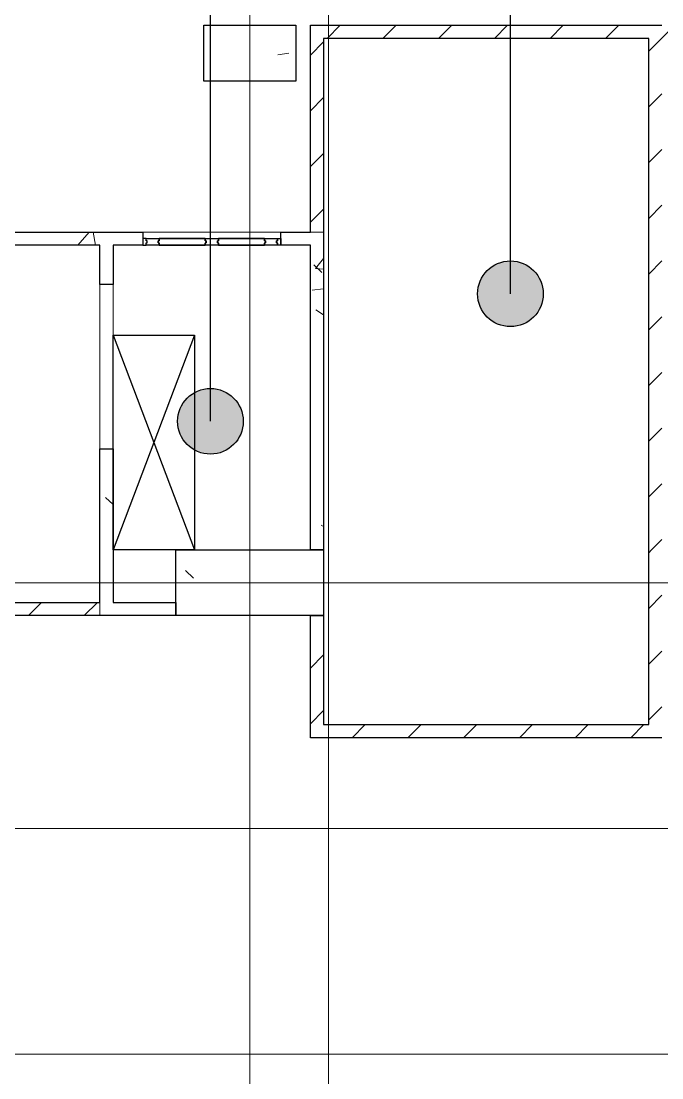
# Model space of a CAD drawing. Header units: millimetres. Extents: x -962357 to -591296, y -195428 to 59420.
# Drawn here: x -873560 to -863805, y -3959 to 12133 of the extents above; entities that cross this region are included whole.
import ezdxf

# ---------------------------------------------------------------- set-up
doc = ezdxf.new("R2010")
doc.units = ezdxf.units.MM
doc.linetypes.add('DPA_Grid _ Level 100', pattern=[10, 5.5, -1.6, 1.3, -1.6])
for name, color, linetype, lineweight in [('_ _ A-DETL-OPENING', 1, 'Continuous', 25), ('A-COLS', 5, 'Continuous', 25), ('A-COLS-E', 1, 'Continuous', 9), ('A-DOOR', 3, 'Continuous', 25), ('A-DOOR-E', 2, 'Continuous', 25), ('A-DOOR-FRAM', 3, 'Continuous', 25), ('A-FLOR-E', 2, 'Continuous', 9), ('A-GENM', 1, 'Continuous', 9), ('A-ROOM-IDEN', 3, 'Continuous', 25), ('A-WALL', 5, 'Continuous', 9), ('A-WALL-PATT', 1, 'Continuous', 9), ('S-GRID', 251, 'Continuous', 9), ('WALL-E', 2, 'Continuous', 9)]:
    doc.layers.add(name, color=color, linetype=linetype, lineweight=lineweight)
pattern_1 = [(50, (2.4, 1), (3643.682, -318.781), [381, -4191]), (355, (2.4, 1), (-704.856, 3821.136), [304.8, -3352.8]), (100.451, (306, -25.6), (2938.852, 3502.332), [323.8, -3561.801]), (46.184, (2.4, 1017), (5421.581, -840.856), [571.5, -6286.5]), (96.636, (454, 947), (4748.05, 4948.55), [485.7, -5342.702]), (351.184, (2.4, 1017), (4748.1, 4948.506), [457.2, -5029.2]), (21, (510.4, 763), (3032.288, -2045.304), [381, -4191]), (326, (510.4, 763), (1236.042, 3683.762), [304.8, -3352.8]), (71.451, (763, 592.5), (4268.343, 1638.425), [323.8, -3561.801]), (37.5, (2.4, 1), (61.772, 1691.1008), [167.64, -3144.52, 167.64, -3235.96, -3365.5]), (37.5, (2.4, 1), (61.772, 1691.1008), [-6715.76, 167.64, -3197.86]), (7.5, (2.4, 1), (1336.3933, 2003.6115), [167.64, -1772.92, 167.64, -3068.32, -1282.7]), (7.5, (2.4, 1), (1336.3933, 2003.6115), [-5176.52, 167.64, -1115.06]), (327.5, (-1130.5, 1), (2711.8178, -114.5786), [167.64, -1102.36, 167.64, -3794.76, -5257.8]), (327.5, (-1130.5, 1), (2711.8178, -114.5786), [-5232.4, 167.64, -5090.16]), (317.5, (-1638.5, 1), (2962.5856, 508.5334), [167.64, -1483.36, 167.64, -2463.8, -3733.8]), (317.5, (-1638.5, 1), (2962.5856, 508.5334), [-4282.44, 167.64, -3566.16])]
pattern_2 = [(45, (2.4, 1), (-424.26407, 424.26407), [])]

# ---------------------------------------------------------------- blocks, each defined once
blk = doc.blocks.new('DPA_AC-BW - A30_2100 x 2500 mm-6615852-4180-01 LOWER PLATFORM LEVEL - REFLECTED CEILING PLAN')
at = {"layer": 'A-DOOR', "lineweight": 9}
for p, q in [((-1000, 100), (-1000, 65)), ((-800, 100), (-1000, 100)), ((-1000, 65), (-985, 65)), ((-1000, 35), (-1000, 0)), ((-985, 35), (-1000, 35)), ((-985, 65), (-985, 35)), ((-815, 65), (-800, 65)), ((-815, 35), (-815, 65)), ((-815, 65), (-815, 35)), ((-800, 65), (-815, 65)), ((-800, 35), (-815, 35)), ((-815, 35), (-800, 35)), ((-800, 65), (-800, 100)), ((-800, 100), (-800, 70)), ((-100, 100), (-800, 100)), ((-800, 0), (-800, 35)), ((-800, 35), (-800, 0)), ((-100, 100), (-100, 70)), ((100, 100), (-100, 100)), ((-100, 70), (-100, 100)), ((-100, 65), (-85, 65)), ((-85, 65), (-100, 65)), ((-100, 35), (-100, 0)), ((-85, 35), (-100, 35)), ((-100, 0), (-100, 35)), ((-100, 35), (-85, 35)), ((-85, 65), (-85, 35)), ((-85, 35), (-85, 65)), ((85, 65), (100, 65)), ((85, 35), (85, 65)), ((85, 65), (85, 35)), ((100, 65), (85, 65)), ((100, 35), (85, 35)), ((85, 35), (100, 35)), ((100, 70), (100, 100)), ((100, 100), (100, 70)), ((800, 100), (100, 100)), ((100, 0), (100, 35)), ((100, 35), (100, 0)), ((800, 100), (800, 70)), ((1000, 100), (800, 100)), ((800, 70), (800, 100)), ((800, 65), (815, 65)), ((815, 65), (800, 65)), ((800, 35), (800, 0)), ((815, 35), (800, 35)), ((800, 35), (815, 35)), ((800, 0), (800, 35)), ((815, 65), (815, 35)), ((815, 35), (815, 65)), ((985, 65), (1000, 65)), ((985, 35), (985, 65)), ((1000, 35), (985, 35)), ((1000, 65), (1000, 100)), ((1000, 0), (1000, 35)), ((-1000, 0), (-800, 0)), ((-800, 0), (-100, 0)), ((-100, 0), (100, 0)), ((100, 0), (800, 0)), ((800, 0), (1000, 0))]:
    blk.add_line(p, q, dxfattribs=at)
at = {"layer": 'A-DOOR-E'}
for p, q in [((-1000, 100), (-800, 100)), ((-1000, 70), (-1000, 100)), ((-985, 65), (-1000, 65)), ((-1000, 35), (-985, 35)), ((-1000, 0), (-1000, 35)), ((-985, 35), (-985, 65)), ((-815, 65), (-815, 35)), ((-800, 65), (-815, 65)), ((-815, 35), (-815, 65)), ((-815, 65), (-800, 65)), ((-815, 65), (-800, 65)), ((-815, 35), (-815, 65)), ((-815, 35), (-815, 65)), ((-815, 65), (-800, 65)), ((-800, 65), (-815, 65)), ((-815, 65), (-815, 35)), ((-815, 35), (-815, 65)), ((-815, 65), (-800, 65)), ((-800, 65), (-815, 65)), ((-815, 65), (-815, 35)), ((-815, 65), (-800, 65)), ((-815, 35), (-815, 65)), ((-815, 35), (-800, 35)), ((-800, 35), (-815, 35)), ((-800, 35), (-815, 35)), ((-800, 35), (-815, 35)), ((-815, 35), (-800, 35)), ((-800, 35), (-815, 35)), ((-815, 35), (-800, 35)), ((-800, 35), (-815, 35)), ((-800, 100), (-800, 70)), ((-800, 70), (-800, 100)), ((-800, 100), (-100, 100)), ((-800, 100), (-100, 100)), ((-800, 70), (-800, 100)), ((-800, 65), (-800, 100)), ((-800, 100), (-100, 100)), ((-100, 100), (-800, 100)), ((-800, 100), (-800, 70)), ((-800, 70), (-800, 100)), ((-800, 100), (-100, 100)), ((-100, 100), (-800, 100)), ((-800, 100), (-800, 70)), ((-800, 100), (-100, 100)), ((-800, 70), (-800, 100)), ((-800, 35), (-800, 0)), ((-800, 0), (-800, 35)), ((-800, 0), (-800, 35)), ((-800, 0), (-800, 35)), ((-800, 35), (-800, 0)), ((-800, 0), (-800, 35)), ((-800, 35), (-800, 0)), ((-800, 0), (-800, 35)), ((-100, 100), (100, 100)), ((-100, 70), (-100, 100)), ((-100, 100), (-100, 70)), ((-100, 100), (-100, 70)), ((-100, 100), (-100, 65)), ((-100, 70), (-100, 100)), ((-100, 100), (-100, 70)), ((-100, 70), (-100, 100)), ((-100, 100), (-100, 70)), ((-85, 65), (-100, 65)), ((-100, 65), (-85, 65)), ((-100, 65), (-85, 65)), ((-100, 65), (-85, 65)), ((-85, 65), (-100, 65)), ((-100, 65), (-85, 65)), ((-85, 65), (-100, 65)), ((-100, 65), (-85, 65)), ((-100, 35), (-85, 35)), ((-100, 0), (-100, 35)), ((-100, 35), (-100, 0)), ((-85, 35), (-100, 35)), ((-85, 35), (-100, 35)), ((-100, 35), (-100, 0)), ((-100, 35), (-100, 0)), ((-85, 35), (-100, 35)), ((-100, 35), (-85, 35)), ((-100, 0), (-100, 35)), ((-100, 35), (-100, 0)), ((-85, 35), (-100, 35)), ((-100, 35), (-85, 35)), ((-100, 0), (-100, 35)), ((-85, 35), (-100, 35)), ((-100, 35), (-100, 0)), ((-85, 35), (-85, 65)), ((-85, 65), (-85, 35)), ((-85, 65), (-85, 35)), ((-85, 65), (-85, 35)), ((-85, 35), (-85, 65)), ((-85, 65), (-85, 35)), ((-85, 35), (-85, 65)), ((-85, 65), (-85, 35)), ((85, 65), (85, 35)), ((100, 65), (85, 65)), ((85, 35), (85, 65)), ((85, 65), (100, 65)), ((85, 65), (100, 65)), ((85, 35), (85, 65)), ((85, 35), (85, 65)), ((85, 65), (100, 65)), ((100, 65), (85, 65)), ((85, 65), (85, 35)), ((85, 35), (85, 65)), ((85, 65), (100, 65)), ((100, 65), (85, 65)), ((85, 65), (85, 35)), ((85, 65), (100, 65)), ((85, 35), (85, 65)), ((85, 35), (100, 35)), ((100, 35), (85, 35)), ((100, 35), (85, 35)), ((100, 35), (85, 35)), ((85, 35), (100, 35)), ((100, 35), (85, 35)), ((85, 35), (100, 35)), ((100, 35), (85, 35)), ((100, 100), (100, 70)), ((100, 70), (100, 100)), ((100, 100), (800, 100)), ((100, 100), (800, 100)), ((100, 70), (100, 100)), ((100, 65), (100, 100)), ((100, 100), (800, 100)), ((800, 100), (100, 100)), ((100, 100), (100, 70)), ((100, 70), (100, 100)), ((100, 100), (800, 100)), ((800, 100), (100, 100)), ((100, 100), (100, 70)), ((100, 100), (800, 100)), ((100, 70), (100, 100)), ((100, 35), (100, 0)), ((100, 0), (100, 35)), ((100, 0), (100, 35)), ((100, 0), (100, 35)), ((100, 35), (100, 0)), ((100, 0), (100, 35)), ((100, 35), (100, 0)), ((100, 0), (100, 35)), ((800, 100), (1000, 100)), ((800, 70), (800, 100)), ((800, 100), (800, 70)), ((800, 100), (800, 70)), ((800, 100), (800, 65)), ((800, 70), (800, 100)), ((800, 100), (800, 70)), ((800, 70), (800, 100)), ((800, 100), (800, 70)), ((815, 65), (800, 65)), ((800, 65), (815, 65)), ((800, 65), (815, 65)), ((800, 65), (815, 65)), ((815, 65), (800, 65)), ((800, 65), (815, 65)), ((815, 65), (800, 65)), ((800, 65), (815, 65)), ((800, 35), (815, 35)), ((800, 0), (800, 35)), ((815, 35), (800, 35)), ((800, 35), (800, 0)), ((800, 35), (800, 0)), ((815, 35), (800, 35)), ((815, 35), (800, 35)), ((800, 35), (800, 0)), ((800, 0), (800, 35)), ((800, 35), (815, 35)), ((815, 35), (800, 35)), ((800, 35), (800, 0)), ((800, 0), (800, 35)), ((800, 35), (815, 35)), ((800, 35), (800, 0)), ((815, 35), (800, 35)), ((815, 35), (815, 65)), ((815, 65), (815, 35)), ((815, 65), (815, 35)), ((815, 65), (815, 35)), ((815, 35), (815, 65)), ((815, 65), (815, 35)), ((815, 35), (815, 65)), ((815, 65), (815, 35)), ((985, 65), (985, 35)), ((1000, 65), (985, 65)), ((985, 35), (1000, 35)), ((1000, 100), (1000, 70)), ((1000, 35), (1000, 0)), ((-800, 0), (-1000, 0)), ((-100, 0), (-800, 0)), ((-100, 0), (-800, 0)), ((-100, 0), (-800, 0)), ((-800, 0), (-100, 0)), ((-100, 0), (-800, 0)), ((-800, 0), (-100, 0)), ((-100, 0), (-800, 0)), ((100, 0), (-100, 0)), ((800, 0), (100, 0)), ((800, 0), (100, 0)), ((800, 0), (100, 0)), ((100, 0), (800, 0)), ((800, 0), (100, 0)), ((100, 0), (800, 0)), ((800, 0), (100, 0)), ((1000, 0), (800, 0))]:
    blk.add_line(p, q, dxfattribs=at)
at = {"layer": 'A-DOOR-FRAM'}
for p, q in [((-1050, 100), (-1000, 100)), ((-1050, 0), (-1050, 100)), ((-1000, 0), (-1050, 0)), ((-1000, 100), (-1000, 65)), ((-1000, 65), (-985, 65)), ((-1000, 35), (-1000, 0)), ((-985, 35), (-1000, 35)), ((-985, 65), (-985, 35)), ((985, 65), (985, 35)), ((1000, 65), (985, 65)), ((985, 35), (1000, 35)), ((1000, 100), (1000, 65)), ((1050, 100), (1000, 100)), ((1000, 35), (1000, 0)), ((1050, 0), (1050, 100)), ((1000, 0), (1050, 0))]:
    blk.add_line(p, q, dxfattribs=at)
blk = doc.blocks.new('Stucture Guage1 - Stucture Guage-9321021-4180-01 LOWER PLATFORM LEVEL - REFLECTED CEILING PLAN')
at = {"layer": 'A-GENM'}
for p, q in [((-913837, -163), (-857557, -163)), ((-857557, -3599), (-913837, -3599))]:
    blk.add_line(p, q, dxfattribs=at)
blk = doc.blocks.new('C-1-PP19-AR-4180-01-B_20250908-040939_EXDOWNLIGHT')
at = {"layer": 'A-DOOR-E', "rotation": 180}
blk.add_blockref('DPA_AC-BW - A30_2100 x 2500 mm-6615852-4180-01 LOWER PLATFORM LEVEL - REFLECTED CEILING PLAN', (-125977, 5240), dxfattribs=at)
at = {"layer": 'A-GENM'}
blk.add_blockref('Stucture Guage1 - Stucture Guage-9321021-4180-01 LOWER PLATFORM LEVEL - REFLECTED CEILING PLAN', (744682, -3579), dxfattribs=at)

msp = doc.modelspace()

# ---------------------------------------------------------------- hatches: boundary and pattern name
at = {"layer": 'A-COLS-E'}
h = msp.add_hatch(dxfattribs=at)
h.set_pattern_fill('FP_1', color=256, style=0, pattern_type=2)
h.set_pattern_definition(pattern_1)
h.paths.add_polyline_path([(-869380, 11220), (-869380, 12070), (-870780, 12070), (-870780, 11220)])
h = msp.add_hatch(dxfattribs=at)
h.set_pattern_fill('FP_1', color=256, style=0, pattern_type=2)
h.set_pattern_definition(pattern_1)
h.paths.add_polyline_path([(-868955, 3080), (-868955, 4080), (-871205, 4080), (-871205, 3080), (-870949.5, 3080)])
at = {"layer": 'A-ROOM-IDEN'}
h = msp.add_hatch(color=256, dxfattribs=at)
edge = h.paths.add_edge_path()
edge.add_arc((-866110.4, 7980.3), 500, 0, 360)
h = msp.add_hatch(color=256, dxfattribs=at)
edge = h.paths.add_edge_path()
edge.add_arc((-870677.9, 6038.6), 500, 0, 360)
at = {"layer": 'A-WALL-PATT'}
h = msp.add_hatch(dxfattribs=at)
h.set_pattern_fill('FP_2', color=256, style=0, pattern_type=2)
h.set_pattern_definition(pattern_2)
h.paths.add_polyline_path([(-865138.4, 11870), (-864005, 11872.6), (-864005, 12070), (-869155, 12070), (-869155, 11870), (-868044, 11870)])
h = msp.add_hatch(dxfattribs=at)
h.set_pattern_fill('FP_2', color=256, style=0, pattern_type=2)
h.set_pattern_definition(pattern_2)
h.paths.add_polyline_path([(-864005, 4080), (-863805, 4080), (-863805, 12070), (-864005, 12070), (-864005, 5628.2)])
h = msp.add_hatch(dxfattribs=at)
h.set_pattern_fill('FP_2', color=256, style=0, pattern_type=2)
h.set_pattern_definition(pattern_2)
h.paths.add_polyline_path([(-859605, 11870), (-859605, 12070), (-863805, 12070), (-863805, 11870), (-859805, 11870)])
h = msp.add_hatch(dxfattribs=at)
h.set_pattern_fill('FP_2', color=256, style=0, pattern_type=2)
h.set_pattern_definition(pattern_2)
h.paths.add_polyline_path([(-868955, 8920), (-868955, 11870), (-869155, 11870), (-869155, 8920)])
h = msp.add_hatch(dxfattribs=at)
h.set_pattern_fill('FP_1', color=256, style=0, pattern_type=2)
h.set_pattern_definition(pattern_1)
h.paths.add_polyline_path([(-869155, 8720), (-868955, 8720), (-868955, 8920), (-869607.5, 8920), (-869607.5, 8720)])
h.paths.add_polyline_path([(-871707.5, 8720), (-871707.5, 8920), (-884560, 8920), (-884560, 8720), (-872160, 8720)])
h = msp.add_hatch(dxfattribs=at)
h.set_pattern_fill('FP_1', color=256, style=0, pattern_type=2)
h.set_pattern_definition(pattern_1)
h.paths.add_polyline_path([(-872160, 3280), (-872160, 5620), (-872360, 5620), (-872360, 3280)])
h.paths.add_polyline_path([(-872360, 8120), (-872160, 8120), (-872160, 8720), (-872360, 8720)])
h = msp.add_hatch(dxfattribs=at)
h.set_pattern_fill('FP_1', color=256, style=0, pattern_type=2)
h.set_pattern_definition(pattern_1)
h.paths.add_polyline_path([(-868955, 4080), (-868955, 8720), (-869155, 8720), (-869155, 4080)])
h = msp.add_hatch(dxfattribs=at)
h.set_pattern_fill('FP_2', color=256, style=0, pattern_type=2)
h.set_pattern_definition(pattern_2)
h.paths.add_polyline_path([(-859805, 3880), (-859805, 4080), (-864005, 4080), (-864005, 3880), (-863805, 3880)])
h = msp.add_hatch(dxfattribs=at)
h.set_pattern_fill('FP_2', color=256, style=0, pattern_type=2)
h.set_pattern_definition(pattern_2)
h.paths.add_polyline_path([(-863805, 1420), (-863805, 3880), (-864005, 3880), (-864005, 1420)])
h = msp.add_hatch(dxfattribs=at)
h.set_pattern_fill('FP_2', color=256, style=0, pattern_type=2)
h.set_pattern_definition(pattern_2)
h.paths.add_polyline_path([(-875307.8, 3080), (-872360, 3080), (-872360, 3280), (-875865, 3280), (-875865, 3080)])
h.paths.add_polyline_path([(-879666.1, 3080), (-878865, 3080), (-878865, 3280), (-880355, 3280), (-880355, 3080)])
h = msp.add_hatch(dxfattribs=at)
h.set_pattern_fill('FP_2', color=256, style=0, pattern_type=2)
h.set_pattern_definition(pattern_2)
h.paths.add_polyline_path([(-869155, 1220), (-868955, 1220), (-868955, 3080), (-869155, 3080)])
h = msp.add_hatch(dxfattribs=at)
h.set_pattern_fill('FP_2', color=256, style=0, pattern_type=2)
h.set_pattern_definition(pattern_2)
h.paths.add_polyline_path([(-863805, 1220), (-863805, 1420), (-868955, 1420), (-868955, 1220), (-865138.4, 1220)])

# ---------------------------------------------------------------- linework, layer by layer
at = {"layer": '_ _ A-DETL-OPENING'}
for p, q in [((-870920, 7350), (-872160, 4080)), ((-872160, 7350), (-870920, 4080)), ((-872160, 4080), (-872160, 7350)), ((-872160, 7350), (-870920, 7350)), ((-870920, 7350), (-870920, 4080)), ((-870920, 4080), (-872160, 4080))]:
    msp.add_line(p, q, dxfattribs=at)
at = {"layer": 'A-COLS'}
for p, q in [((-870780, 11220), (-870780, 12070)), ((-870780, 12070), (-869380, 12070)), ((-869380, 12070), (-869380, 11220)), ((-869380, 11220), (-870780, 11220)), ((-871205, 3080), (-871205, 4080)), ((-871205, 4080), (-868955, 4080)), ((-868955, 4080), (-868955, 3080)), ((-868955, 3080), (-871205, 3080))]:
    msp.add_line(p, q, dxfattribs=at)
at = {"layer": 'A-FLOR-E'}
for p, q in [((-872160, 7350), (-870920, 7350)), ((-872160, 4080), (-872160, 7350)), ((-870920, 7350), (-870920, 4080)), ((-870920, 4080), (-872160, 4080))]:
    msp.add_line(p, q, dxfattribs=at)
at = {"layer": 'A-ROOM-IDEN'}
for p, q in [((-870677.9, 6038.6), (-870677.9, 29159.9)), ((-866110.4, 7980.3), (-866110.4, 26779.9))]:
    msp.add_line(p, q, dxfattribs=at)
for centre in [(-866110.4, 7980.3), (-870677.9, 6038.6)]:
    msp.add_circle(centre, 500, dxfattribs=at)
at = {"layer": 'A-WALL', "color": 7, "lineweight": 25}
for p, q in [((-869155, 11870), (-869155, 12070)), ((-869155, 12070), (-864005, 12070)), ((-864005, 12070), (-863805, 12070)), ((-869155, 8920), (-869155, 11870)), ((-868955, 11870), (-868955, 8920)), ((-864005, 11870), (-868955, 11870)), ((-864005, 4080), (-864005, 11870)), ((-878960, 8920), (-871707.5, 8920)), ((-871707.5, 8920), (-871707.5, 8820)), ((-869607.5, 8820), (-869607.5, 8920)), ((-869607.5, 8920), (-869155, 8920)), ((-868955, 8920), (-868955, 8820)), ((-872360, 8720), (-884360, 8720)), ((-872360, 8120), (-872360, 8720)), ((-871707.5, 8720), (-872160, 8720)), ((-872160, 8720), (-872160, 8120)), ((-871707.5, 8820), (-871707.5, 8720)), ((-869607.5, 8720), (-869607.5, 8820)), ((-869155, 8720), (-869607.5, 8720)), ((-869155, 4080), (-869155, 8720)), ((-868955, 8820), (-868955, 8720)), ((-868955, 8720), (-868955, 4080)), ((-872160, 8120), (-872360, 8120)), ((-872360, 3280), (-872360, 5620)), ((-872360, 5620), (-872160, 5620)), ((-872160, 5620), (-872160, 3280)), ((-868955, 4080), (-869155, 4080)), ((-864005, 3880), (-864005, 4080)), ((-864005, 1420), (-864005, 3880)), ((-875865, 3280), (-872360, 3280)), ((-872160, 3280), (-871205, 3280)), ((-871205, 3280), (-871205, 3080)), ((-872360, 3080), (-875865, 3080)), ((-871205, 3080), (-872360, 3080)), ((-869155, 1220), (-869155, 3080)), ((-869155, 3080), (-868955, 3080)), ((-868955, 3080), (-868955, 1420)), ((-868955, 1420), (-864005, 1420)), ((-868955, 1220), (-869155, 1220)), ((-863805, 1220), (-868955, 1220))]:
    msp.add_line(p, q, dxfattribs=at)
at = {"layer": 'A-WALL'}
for p, q in [((-868955, 8920), (-869155, 8920)), ((-872360, 3280), (-872360, 3180)), ((-872360, 3180), (-872360, 3280)), ((-872360, 3180), (-872360, 3080)), ((-872360, 3080), (-872360, 3180))]:
    msp.add_line(p, q, dxfattribs=at)
at = {"layer": 'S-GRID', "linetype": 'DPA_Grid _ Level 100'}
for p, q in [((-870080, -30741.3), (-870080, 54920.2)), ((-868878.1, -30741.3), (-868878.1, 54074.2)), ((-602984.2, 3580), (-957857, 3580))]:
    msp.add_line(p, q, dxfattribs=at)
at = {"layer": 'WALL-E'}
for p, q in [((-871707.5, 8920), (-871707.5, 8720)), ((-869607.5, 8920), (-871707.5, 8920)), ((-869607.5, 8920), (-869607.5, 8720)), ((-871707.5, 8720), (-869607.5, 8720)), ((-872360, 8120), (-872160, 8120)), ((-872360, 8120), (-872360, 5620)), ((-872160, 5620), (-872160, 8120)), ((-872160, 4080), (-872160, 7350)), ((-872160, 7350), (-872160, 4080)), ((-872160, 7350), (-872160, 5620)), ((-872160, 5620), (-872160, 7350)), ((-872360, 5620), (-872160, 5620))]:
    msp.add_line(p, q, dxfattribs=at)

# ---------------------------------------------------------------- block references
msp.add_blockref('C-1-PP19-AR-4180-01-B_20250908-040939_EXDOWNLIGHT', (-744680, 3580))

doc.saveas('drawing.dxf')
